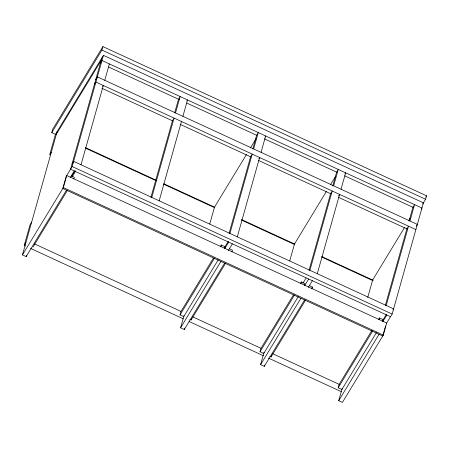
<?xml version="1.0" encoding="UTF-8"?>
<svg xmlns="http://www.w3.org/2000/svg" width="449" height="449" viewBox="0 0 449 449"><rect width="100%" height="100%" fill="white"/><g stroke="black" fill="none" stroke-linecap="round" stroke-linejoin="round"><path stroke-width="0.67" d="M55.597 134.374L51.77 132.612L52.741 129.166L102.9 46.601L426.55 195.809L425.579 199.255L422.672 204.042M25.486 246.074L24.212 245.491L30.032 224.797L31.666 222.109M66.486 190.185L26.143 256.598L22.45 254.892L57.102 131.624M26.143 256.598L26.519 255.245M51.77 132.612L101.929 50.052L102.9 46.601M22.45 254.892L63.337 187.587L66.733 175.514L386.69 323.022L383.3 335.089L342.407 402.399L338.714 400.699L342.189 388.34M101.805 58.033L70.549 169.234L390.507 316.741M385.579 325.929L382.756 335.987L62.793 188.485L66.188 176.412L72.182 166.54L103.438 55.339L423.401 202.847L392.145 314.047L386.51 323.319M73.81 178.955L74.298 177.232L71.223 175.812M81.022 164.772L103.315 85.467L102.658 86.545M104.769 80.298L109.371 63.915M150.903 197.397L172.438 120.781L174.072 118.087L151.779 197.397M174.627 112.991L178.494 99.229L180.133 96.541L175.525 112.918M159.165 200.798L181.458 121.494M182.911 116.319L187.514 99.942L186.863 101.019M218.265 259.752L183.731 316.59L180.043 314.889L181.009 311.438L213.359 258.192M224.618 263.086L184.275 329.499L180.582 327.792L183.995 315.658M209.767 223.967L214.504 207.112L246.49 154.462M184.275 329.499L184.657 328.146M189.888 319.424L191.117 319.991L191.442 318.846M220.869 246.754L221.357 245.025L225.05 246.731L224.562 248.454M229.046 233.424L250.581 156.808L252.215 154.114L229.927 233.418M252.77 149.012L256.637 135.256L258.276 132.562L253.674 148.945M231.948 251.855L232.43 250.132L229.355 248.718M237.308 236.825L259.601 157.52L258.95 158.598M261.054 152.346L265.656 135.968L265.005 137.046M298.254 296.626L263.726 353.464L260.033 351.763L260.998 348.317L293.349 295.066M304.607 299.96L264.265 366.373L260.572 364.672L264.046 352.313M289.757 260.841L294.493 243.987L326.479 191.336M264.265 366.373L264.646 365.026M269.877 356.304L271.106 356.871L271.589 355.142M300.858 283.628L301.346 281.905L305.039 283.605L304.551 285.328M309.035 270.298L330.571 193.682L332.209 190.993L309.917 270.298M332.76 185.892L336.627 172.13L338.265 169.441L333.663 185.819M311.937 288.735L312.42 287.012L309.344 285.592M317.297 273.699L339.59 194.395L338.608 196.011M341.044 189.22L345.646 172.843L344.995 173.92M376.397 332.653L341.869 389.491L338.176 387.79L339.147 384.338L371.856 330.492M367.714 297.541L372.642 280.013L404.622 227.362M379.007 319.654L379.489 317.931L383.182 319.632L382.694 321.355M385.332 305.477L406.867 228.855L408.506 226.167L386.213 305.472M409.247 220.408L412.928 207.309L414.562 204.615L409.959 220.992M103.438 55.339L55.463 134.318L49.648 155.006L51.281 152.312M56.372 134.212L101.081 60.621M100.352 63.208L101.985 60.514L421.948 208.016L421.291 209.094M95.749 79.585L97.382 76.891L417.34 224.399L416.363 226.01M94.296 84.754L95.929 82.066L415.886 229.568M72.003 164.065L73.636 161.371L393.599 308.873L392.942 309.95M24.212 245.491L25.851 242.797M70.24 177.518L74.242 170.934M71.722 176.188L74.994 170.805M72.087 176.979L75.724 170.996M32.985 247.09L67.513 190.253M250.491 147.878L256.306 138.309M220.263 246.821L221.357 245.025M180.043 314.889L214.571 258.046M224.32 247.927L228.317 241.343M224.685 248.718L228.681 242.134M180.582 327.792L220.93 261.385M228.378 250.419L232.374 243.841M191.117 319.991L225.645 263.153M330.481 184.758L335.566 176.378M300.258 283.701L301.346 281.905M260.033 351.763L294.561 294.926M302.828 283.353L306.1 277.97M304.675 285.592L308.671 279.014M260.572 364.672L300.92 298.259M308.368 287.293L312.364 280.715M311.696 288.207L312.42 287.012M271.106 356.871L305.634 300.033M408.624 220.779L410.077 218.388M425.82 197.004L426.55 195.809M378.4 319.722L379.489 317.931M338.176 387.79L372.704 330.952M382.817 320.227L386.454 314.244M382.817 321.619L386.814 315.035M338.714 400.699L379.063 334.286M101.929 50.052L425.579 199.255M108.619 67.019L179.23 99.571M186.863 103.09L256.834 135.345M264.467 138.864L336.98 172.293M344.613 175.812L413.316 207.483M101.929 88.273L172.534 120.826M180.167 124.345L250.778 156.897M258.411 160.416L330.924 193.845M338.557 197.364L407.254 229.035M85.636 147.699L156.241 180.251M163.874 183.77L214.762 207.23M241.478 219.544L294.909 244.177M321.624 256.497L373.153 280.249M85.361 148.097L156.258 180.784M163.599 184.169L214.869 207.808M241.629 220.139L294.639 244.582M321.905 257.148L372.878 280.647M72.182 166.54L392.145 314.047M63.337 187.587L383.3 335.089M34.652 243.964L180.885 311.382M192.851 316.899L260.936 348.284M272.84 353.773L339.657 384.574M30.577 248.42L183.243 318.801M188.967 321.439L263.389 355.748M268.48 358.094L341.627 391.82"/></g></svg>
